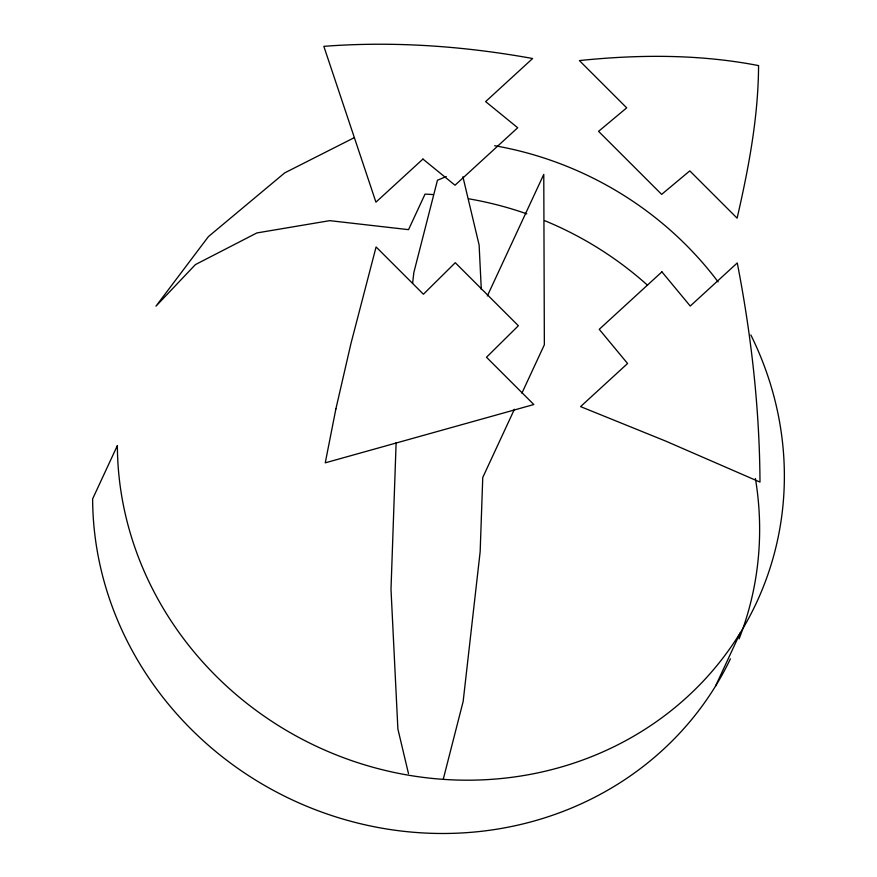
<?xml version="1.0" encoding="UTF-8"?>
<svg xmlns="http://www.w3.org/2000/svg" width="877" height="877" viewBox="0 0 877 877"><rect width="100%" height="100%" fill="white"/><g stroke="black" fill="none" stroke-linecap="round" stroke-linejoin="round"><path stroke-width="1.32" d="M396.13 442.622L390.999 589.322L397.884 728.973L408.485 773.602M412.607 283.403L413.845 272.517L437.448 180.256L446.25 176.54M443.258 779.225L463.155 701.457L480.157 551.732L482.756 477.472L514.415 409.274M487.36 295.911L543.773 174.38L544.354 344.782L521.903 393.148M715.489 686.187L740.232 632.887M354.253 137.678L284.751 172.846L208.397 236.626L155.974 306.161L195.418 264.591L256.862 232.942L329.719 220.653L408.539 229.653L425.038 194.124A337.152 316.005 24.9 0 1 433.15 194.573M462.903 176.748L479.116 245.001L481.309 289.531M750.833 334.937A337.152 316.005 24.9 0 1 526.189 775.115A337.152 316.005 24.9 0 1 117.375 445.571L92.633 498.87A337.152 316.005 24.9 0 0 356.851 822.845A337.152 316.005 24.9 0 0 730.398 658.857M494.683 145.725A337.152 316.005 24.9 0 1 718.11 281.89M468.581 198.783A337.152 316.005 24.9 0 1 526.781 213.845M544.584 220.62A337.152 316.005 24.9 0 1 647.544 285.233M755.393 478.469A337.152 316.005 24.9 0 1 739.092 638.851M758.561 65.589C758.342 117.145 748.618 168.077 737.118 218.165L689.793 170.883L661.653 194.376L598.563 131.342L626.704 107.849L579.39 60.579C638.949 54.385 699.605 54.133 758.561 65.589M335.902 408.857L325.257 462.837L533.819 404.538L486.505 357.257L518.373 325.74L455.273 262.705L423.416 294.223L376.09 246.952L350.964 343.477L335.902 408.857M422.944 159.066L375.937 202.159L323.832 46.338C393.576 41.011 463.889 46.064 532.635 58.507L485.628 101.6L517.693 127.757L455.01 185.222L422.944 159.066M661.916 271.859L599.243 329.324L627.581 363.506L580.563 406.61L665.676 441.087L759.986 482.087C759.581 408.529 751.315 335.124 737.261 262.947L690.254 306.051L661.916 271.859"/></g></svg>
